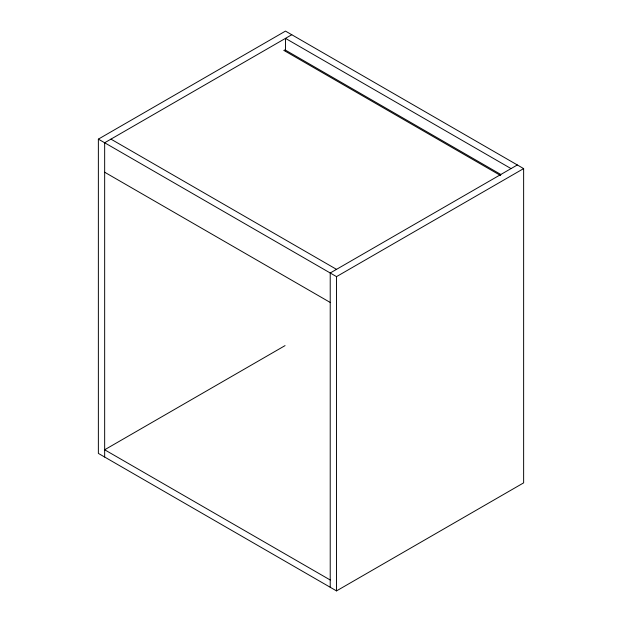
<?xml version="1.0" encoding="UTF-8"?>
<svg xmlns="http://www.w3.org/2000/svg" width="622" height="622" viewBox="0 0 622 622"><rect width="100%" height="100%" fill="white"/><g stroke="black" fill="none" stroke-linecap="round" stroke-linejoin="round"><path stroke-width="0.93" d="M98.369 139.134L285.482 31.1L523.631 168.593L523.631 482.866L336.518 590.9L98.369 453.407L98.369 139.134L336.518 276.627L523.631 168.593M291.78 34.731L104.659 142.765L104.659 457.038M517.341 164.962L330.22 272.988L330.22 587.269M285.063 345.614L104.659 449.776L330.22 579.999M511.043 168.593L285.482 38.37L285.482 50.724M284.783 49.752L500.819 174.471M283.764 50.335L500.64 175.552M110.957 139.134L336.518 269.357M104.659 172.224L330.22 302.455M336.518 276.627L336.518 590.9"/></g></svg>
